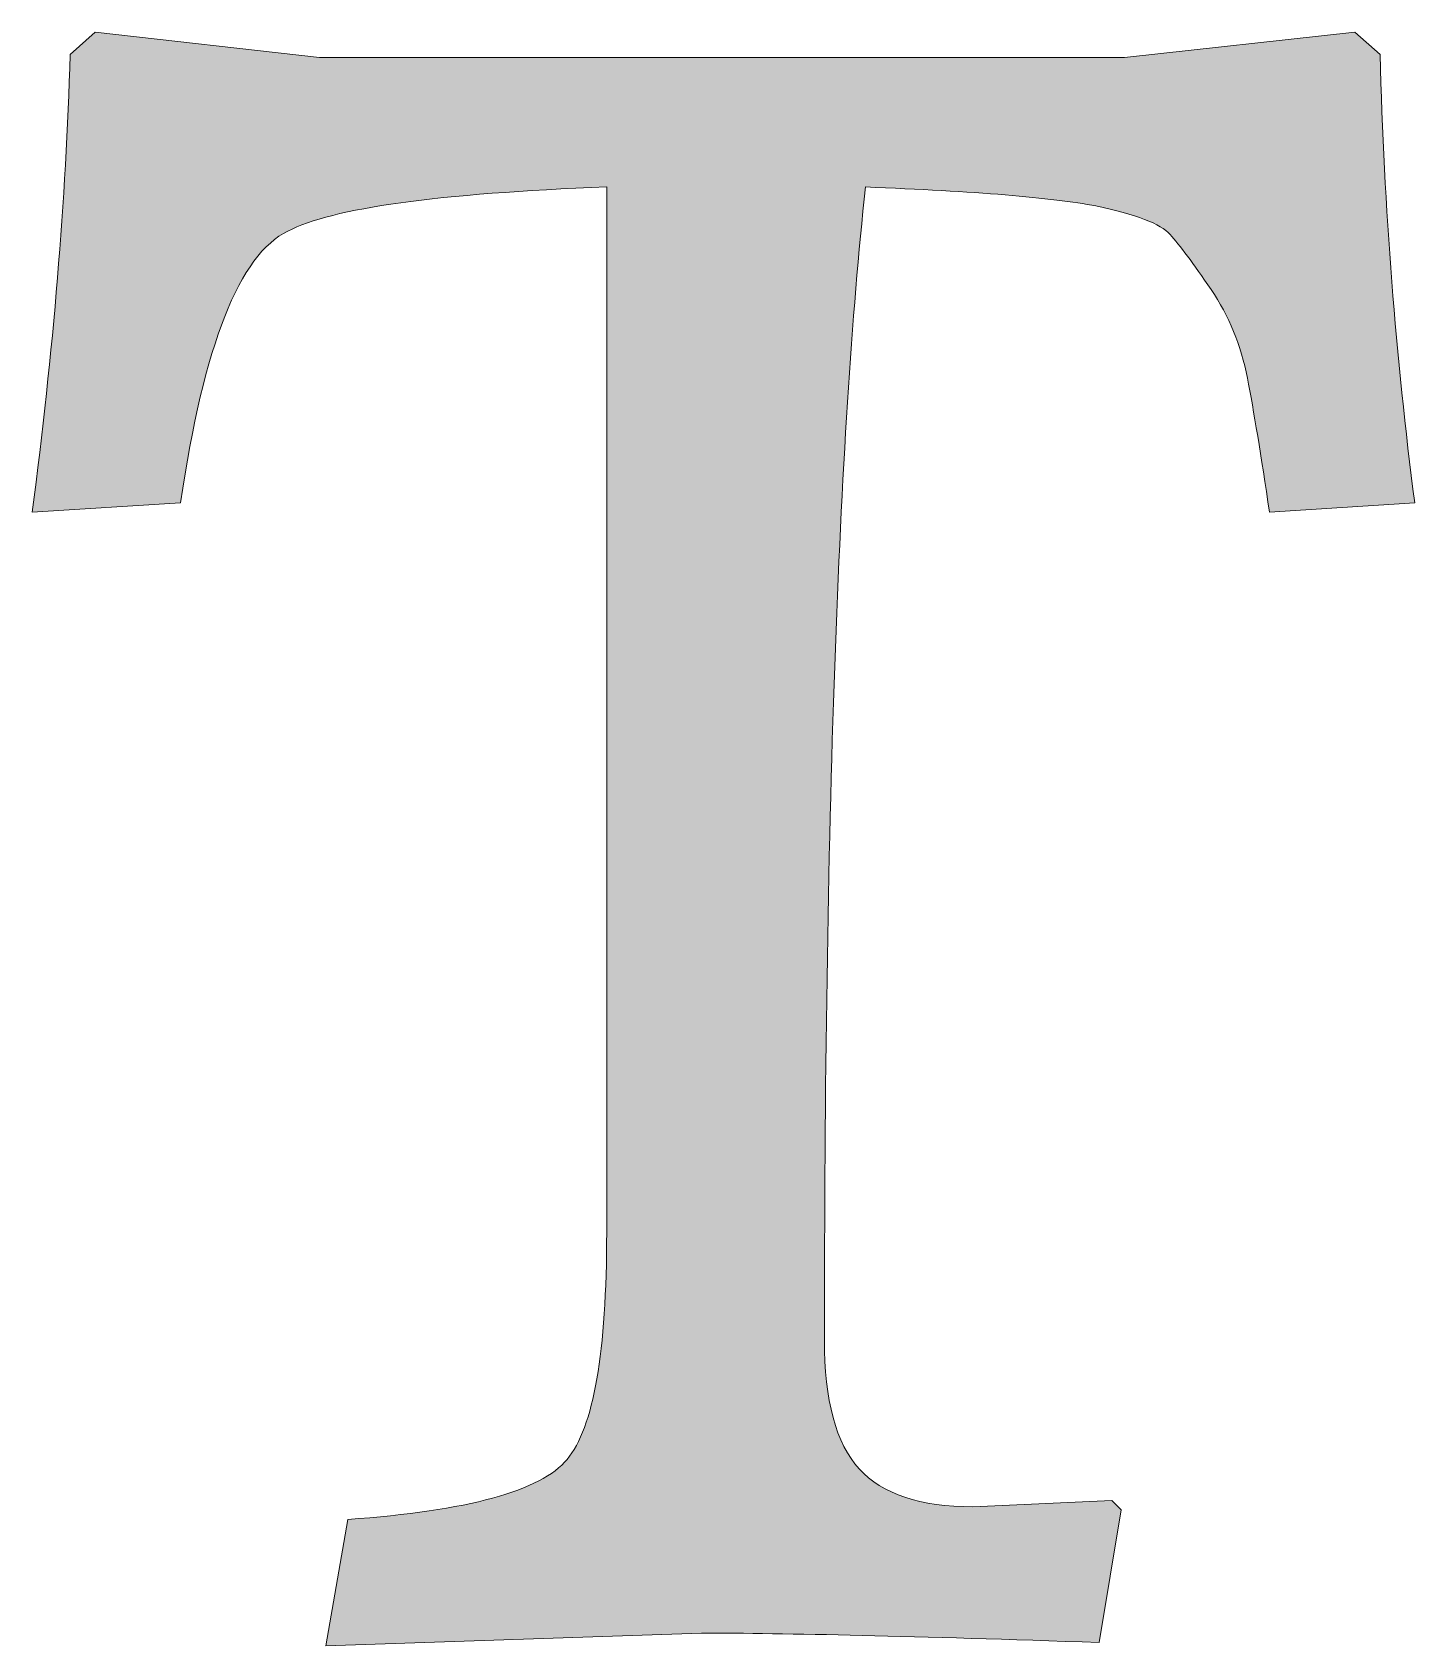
# Model space of a CAD drawing. Header units: inches. Extents: x 30.74 to 38.28, y -31.94 to -24.48.
# Drawn here: x 34.02 to 34.656, y -25.427 to -24.684 of the extents above; entities that cross this region are included whole.
import ezdxf

# ---------------------------------------------------------------- set-up
doc = ezdxf.new("R2010")
doc.units = ezdxf.units.IN
doc.header["$MEASUREMENT"] = 0
doc.layers.add('Layer 3', color=7, linetype='Continuous')

msp = doc.modelspace()

# ---------------------------------------------------------------- hatches: boundary and pattern name
at = {"layer": 'Layer 3', "true_color": 0xffffff}
h = msp.add_hatch(color=7, dxfattribs=at)
h.dxf.hatch_style = 2
edge = h.paths.add_edge_path()
edge.add_spline(control_points=[(34.28424, -25.23609), (34.28424, -25.23609), (34.28424, -24.7549), (34.28424, -24.7549), (34.20667, -24.75781), (34.15775, -24.7646), (34.13741, -24.77524), (34.11508, -24.78592), (34.09862, -24.82758), (34.08798, -24.90026), (34.08798, -24.90026), (34.01965, -24.90464), (34.01965, -24.90464), (34.02932, -24.83099), (34.03515, -24.76072), (34.03709, -24.69383), (34.03709, -24.69383), (34.0487, -24.68366), (34.0487, -24.68366), (34.0487, -24.68366), (34.15193, -24.6953), (34.15193, -24.6953), (34.15193, -24.6953), (34.52267, -24.6953), (34.52267, -24.6953), (34.52267, -24.6953), (34.62877, -24.68366), (34.62877, -24.68366), (34.62877, -24.68366), (34.64042, -24.69383), (34.64042, -24.69383), (34.64236, -24.7646), (34.64768, -24.8334), (34.65642, -24.90026), (34.65642, -24.90026), (34.58952, -24.90464), (34.58952, -24.90464), (34.58564, -24.87847), (34.58226, -24.85788), (34.57935, -24.84286), (34.57644, -24.82783), (34.57086, -24.81428), (34.56263, -24.80213), (34.5544, -24.79005), (34.54811, -24.78157), (34.54373, -24.77672), (34.53938, -24.77186), (34.52798, -24.76751), (34.50958, -24.76363), (34.48924, -24.75975), (34.45383, -24.75684), (34.40343, -24.7549), (34.39082, -24.87218), (34.38453, -25.04907), (34.38453, -25.28555), (34.38453, -25.31366), (34.38985, -25.3335), (34.40052, -25.34515), (34.4112, -25.35676), (34.42863, -25.36258), (34.45286, -25.36258), (34.45286, -25.36258), (34.51684, -25.35967), (34.51684, -25.35967), (34.51684, -25.35967), (34.52119, -25.36405), (34.52119, -25.36405), (34.52119, -25.36405), (34.51102, -25.42509), (34.51102, -25.42509), (34.42669, -25.42218), (34.36566, -25.42074), (34.32784, -25.42074), (34.32784, -25.42074), (34.15484, -25.42656), (34.15484, -25.42656), (34.15484, -25.42656), (34.16501, -25.3684), (34.16501, -25.3684), (34.22026, -25.36456), (34.25394, -25.35532), (34.26605, -25.34076), (34.27817, -25.32624), (34.28424, -25.29134), (34.28424, -25.23609)], knot_values=[0, 0, 0, 0, 1, 1, 1, 2, 2, 2, 3, 3, 3, 4, 4, 4, 5, 5, 5, 6, 6, 6, 7, 7, 7, 8, 8, 8, 9, 9, 9, 10, 10, 10, 11, 11, 11, 12, 12, 12, 13, 13, 13, 14, 14, 14, 15, 15, 15, 16, 16, 16, 17, 17, 17, 18, 18, 18, 19, 19, 19, 20, 20, 20, 21, 21, 21, 22, 22, 22, 23, 23, 23, 24, 24, 24, 25, 25, 25, 26, 26, 26, 27, 27, 27, 28, 28, 28, 28], degree=3, periodic=1)

# ---------------------------------------------------------------- linework, layer by layer
at = {"layer": 'Layer 3', "lineweight": 0}
msp.add_open_spline([(34.28424, -25.23609), (34.28424, -25.23609), (34.28424, -24.7549), (34.28424, -24.7549), (34.20667, -24.75781), (34.15775, -24.7646), (34.13741, -24.77524), (34.11508, -24.78592), (34.09862, -24.82758), (34.08798, -24.90026), (34.08798, -24.90026), (34.01965, -24.90464), (34.01965, -24.90464), (34.02932, -24.83099), (34.03515, -24.76072), (34.03709, -24.69383), (34.03709, -24.69383), (34.0487, -24.68366), (34.0487, -24.68366), (34.0487, -24.68366), (34.15193, -24.6953), (34.15193, -24.6953), (34.15193, -24.6953), (34.52267, -24.6953), (34.52267, -24.6953), (34.52267, -24.6953), (34.62877, -24.68366), (34.62877, -24.68366), (34.62877, -24.68366), (34.64042, -24.69383), (34.64042, -24.69383), (34.64236, -24.7646), (34.64768, -24.8334), (34.65642, -24.90026), (34.65642, -24.90026), (34.58952, -24.90464), (34.58952, -24.90464), (34.58564, -24.87847), (34.58226, -24.85788), (34.57935, -24.84286), (34.57644, -24.82783), (34.57086, -24.81428), (34.56263, -24.80213), (34.5544, -24.79005), (34.54811, -24.78157), (34.54373, -24.77672), (34.53938, -24.77186), (34.52798, -24.76751), (34.50958, -24.76363), (34.48924, -24.75975), (34.45383, -24.75684), (34.40343, -24.7549), (34.39082, -24.87218), (34.38453, -25.04907), (34.38453, -25.28555), (34.38453, -25.31366), (34.38985, -25.3335), (34.40052, -25.34515), (34.4112, -25.35676), (34.42863, -25.36258), (34.45286, -25.36258), (34.45286, -25.36258), (34.51684, -25.35967), (34.51684, -25.35967), (34.51684, -25.35967), (34.52119, -25.36405), (34.52119, -25.36405), (34.52119, -25.36405), (34.51102, -25.42509), (34.51102, -25.42509), (34.42669, -25.42218), (34.36566, -25.42074), (34.32784, -25.42074), (34.32784, -25.42074), (34.15484, -25.42656), (34.15484, -25.42656), (34.15484, -25.42656), (34.16501, -25.3684), (34.16501, -25.3684), (34.22026, -25.36456), (34.25394, -25.35532), (34.26605, -25.34076), (34.27817, -25.32624), (34.28424, -25.29134), (34.28424, -25.23609)], degree=3, knots=[0, 0, 0, 0, 1, 1, 1, 2, 2, 2, 3, 3, 3, 4, 4, 4, 5, 5, 5, 6, 6, 6, 7, 7, 7, 8, 8, 8, 9, 9, 9, 10, 10, 10, 11, 11, 11, 12, 12, 12, 13, 13, 13, 14, 14, 14, 15, 15, 15, 16, 16, 16, 17, 17, 17, 18, 18, 18, 19, 19, 19, 20, 20, 20, 21, 21, 21, 22, 22, 22, 23, 23, 23, 24, 24, 24, 25, 25, 25, 26, 26, 26, 27, 27, 27, 28, 28, 28, 28], dxfattribs=at)

doc.saveas('drawing.dxf')
